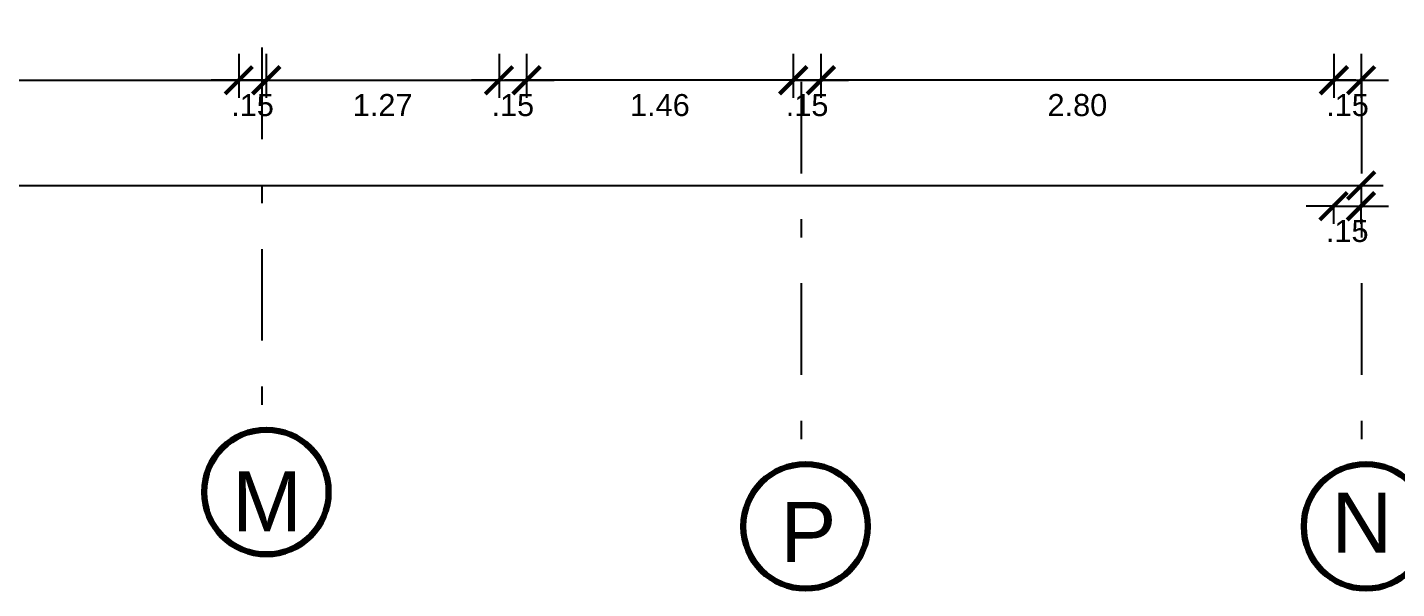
# Model space of a CAD drawing. Header units: millimetres. Extents: x 2204.1 to 2242.3, y 1175.1 to 1221.8.
# Drawn here: x 2227.56 to 2235.04, y 1185.74 to 1188.81 of the extents above; entities that cross this region are included whole.
import ezdxf
from ezdxf.enums import TextEntityAlignment as Align

# ---------------------------------------------------------------- set-up
doc = ezdxf.new("R2010")
doc.units = ezdxf.units.MM
doc.linetypes.add('DASHDOT', pattern=[1, 0.5, -0.25, 0, -0.25])
doc.layers.add('CORTE', color=8, linetype='Continuous')
doc.layers.add('muros', color=1, linetype='Continuous')
doc.styles.add('ROMAND', font='arial.ttf')
doc.styles.get("Standard").update_dxf_attribs({"font": 'arial.ttf'})
doc.dimstyles.new('ARVIM', dxfattribs={"dimscale": 0.12, "dimtxt": 1, "dimasz": 1.25, "dimexe": 0.8, "dimexo": 1, "dimtad": 2, "dimtih": 1, "dimtoh": 1, "dimzin": 4, "dimdsep": 46, "dimtxsty": 'ROMAND', "dimblk": 'ARCHTICK', "dimcen": 0, "dimdle": 1, "dimclrd": 1, "dimclre": 1, "dimclrt": 251, "dimadec": 0, "dimazin": 0, "dimtfac": 1, "dimtix": 1, "dimtmove": 0, "dimatfit": 3, "dimldrblk": 'ARCHTICK', "dimfxl": 1, "dimarcsym": 0})

# ---------------------------------------------------------------- blocks, each defined once
blk = doc.blocks.new('_ARCHTICK')
at = {"color": 0, "linetype": 'ByBlock', "const_width": 0.15}
blk.add_lwpolyline([(-0.5, -0.5), (0.5, 0.5)], dxfattribs=at)
blk = doc.blocks.new('*D34')
at = {"layer": 'DEFPOINTS', "color": 0, "transparency": 16777216}
for p in [(2230.1393, 1188.7844), (2230.2893, 1188.7844), (2230.2893, 1188.5202)]:
    blk.add_point(p, dxfattribs=at)
at = {"layer": 'muros', "color": 1, "lineweight": -2, "transparency": 16777216}
for p, q in [((2230.1393, 1188.6644), (2230.1393, 1188.4242)), ((2230.2893, 1188.6644), (2230.2893, 1188.4242)), ((2230.1393, 1188.5202), (2229.9893, 1188.5202)), ((2230.1393, 1188.5202), (2230.2893, 1188.5202)), ((2230.2893, 1188.5202), (2230.4393, 1188.5202))]:
    blk.add_line(p, q, dxfattribs=at)
at = {"layer": 'muros', "color": 1, "lineweight": -2, "transparency": 16777216, "xscale": 0.15, "yscale": 0.15, "zscale": 0.15}
blk.add_blockref('_ARCHTICK', (2230.1393, 1188.5202), dxfattribs=at)
at = {"layer": 'muros', "color": 1, "lineweight": -2, "transparency": 16777216, "xscale": 0.15, "yscale": 0.15, "zscale": 0.15, "rotation": 180}
blk.add_blockref('_ARCHTICK', (2230.2893, 1188.5202), dxfattribs=at)
at = {"layer": 'muros', "color": 251, "lineweight": 200, "transparency": 16777216, "insert": (2230.2143, 1188.384), "char_height": 0.12, "attachment_point": 5, "style": 'ROMAND'}
blk.add_mtext('.15', dxfattribs=at)
blk = doc.blocks.new('*D35')
at = {"layer": 'DEFPOINTS', "color": 0, "transparency": 16777216}
for p in [(2234.6963, 1188.7844), (2234.8451, 1188.7844), (2234.8451, 1188.5202)]:
    blk.add_point(p, dxfattribs=at)
at = {"layer": 'muros', "color": 1, "lineweight": -2, "transparency": 16777216}
for p, q in [((2234.6963, 1188.6644), (2234.6963, 1188.4242)), ((2234.8451, 1188.6644), (2234.8451, 1188.4242)), ((2234.6963, 1188.5202), (2234.5463, 1188.5202)), ((2234.6963, 1188.5202), (2234.8451, 1188.5202)), ((2234.8451, 1188.5202), (2234.9951, 1188.5202))]:
    blk.add_line(p, q, dxfattribs=at)
at = {"layer": 'muros', "color": 1, "lineweight": -2, "transparency": 16777216, "xscale": 0.15, "yscale": 0.15, "zscale": 0.15}
blk.add_blockref('_ARCHTICK', (2234.6963, 1188.5202), dxfattribs=at)
at = {"layer": 'muros', "color": 1, "lineweight": -2, "transparency": 16777216, "xscale": 0.15, "yscale": 0.15, "zscale": 0.15, "rotation": 180}
blk.add_blockref('_ARCHTICK', (2234.8451, 1188.5202), dxfattribs=at)
at = {"layer": 'muros', "color": 251, "lineweight": 200, "transparency": 16777216, "insert": (2234.7707, 1188.384), "char_height": 0.12, "attachment_point": 5, "style": 'ROMAND'}
blk.add_mtext('.15', dxfattribs=at)
blk = doc.blocks.new('*D41')
at = {"layer": 'DEFPOINTS', "color": 0, "transparency": 16777216}
for p in [(2223.9204, 1188.7844), (2228.7186, 1188.7844), (2228.7186, 1188.5202)]:
    blk.add_point(p, dxfattribs=at)
at = {"layer": 'muros', "color": 1, "lineweight": -2, "transparency": 16777216}
for p, q in [((2223.9204, 1188.6644), (2223.9204, 1188.4242)), ((2228.7186, 1188.6644), (2228.7186, 1188.4242)), ((2223.8004, 1188.5202), (2228.8386, 1188.5202))]:
    blk.add_line(p, q, dxfattribs=at)
at = {"layer": 'muros', "color": 1, "lineweight": -2, "transparency": 16777216, "xscale": 0.15, "yscale": 0.15, "zscale": 0.15, "rotation": 180}
blk.add_blockref('_ARCHTICK', (2223.9204, 1188.5202), dxfattribs=at)
at = {"layer": 'muros', "color": 1, "lineweight": -2, "transparency": 16777216, "xscale": 0.15, "yscale": 0.15, "zscale": 0.15}
blk.add_blockref('_ARCHTICK', (2228.7186, 1188.5202), dxfattribs=at)
at = {"layer": 'muros', "color": 251, "lineweight": 200, "transparency": 16777216, "insert": (2226.3195, 1188.384), "char_height": 0.12, "attachment_point": 5, "style": 'ROMAND'}
blk.add_mtext('4.80', dxfattribs=at)
blk = doc.blocks.new('*D42')
at = {"layer": 'DEFPOINTS', "color": 0, "transparency": 16777216}
for p in [(2228.7186, 1188.7844), (2228.8686, 1188.7844), (2228.7186, 1188.5202)]:
    blk.add_point(p, dxfattribs=at)
at = {"layer": 'muros', "color": 1, "lineweight": -2, "transparency": 16777216}
for p, q in [((2228.7186, 1188.6644), (2228.7186, 1188.4242)), ((2228.8686, 1188.6644), (2228.8686, 1188.4242)), ((2228.7186, 1188.5202), (2228.5686, 1188.5202)), ((2228.8686, 1188.5202), (2228.7186, 1188.5202)), ((2228.8686, 1188.5202), (2229.0186, 1188.5202))]:
    blk.add_line(p, q, dxfattribs=at)
at = {"layer": 'muros', "color": 1, "lineweight": -2, "transparency": 16777216, "xscale": 0.15, "yscale": 0.15, "zscale": 0.15}
blk.add_blockref('_ARCHTICK', (2228.7186, 1188.5202), dxfattribs=at)
at = {"layer": 'muros', "color": 1, "lineweight": -2, "transparency": 16777216, "xscale": 0.15, "yscale": 0.15, "zscale": 0.15, "rotation": 180}
blk.add_blockref('_ARCHTICK', (2228.8686, 1188.5202), dxfattribs=at)
at = {"layer": 'muros', "color": 251, "lineweight": 200, "transparency": 16777216, "insert": (2228.7936, 1188.384), "char_height": 0.12, "attachment_point": 5, "style": 'ROMAND'}
blk.add_mtext('.15', dxfattribs=at)
blk = doc.blocks.new('*D43')
at = {"layer": 'DEFPOINTS', "color": 0, "transparency": 16777216}
for p in [(2231.7453, 1188.7844), (2231.8963, 1188.7844), (2231.8963, 1188.5202)]:
    blk.add_point(p, dxfattribs=at)
at = {"layer": 'muros', "color": 1, "lineweight": -2, "transparency": 16777216}
for p, q in [((2231.7453, 1188.6644), (2231.7453, 1188.4242)), ((2231.8963, 1188.6644), (2231.8963, 1188.4242)), ((2231.7453, 1188.5202), (2231.5953, 1188.5202)), ((2231.7453, 1188.5202), (2231.8963, 1188.5202)), ((2231.8963, 1188.5202), (2232.0463, 1188.5202))]:
    blk.add_line(p, q, dxfattribs=at)
at = {"layer": 'muros', "color": 1, "lineweight": -2, "transparency": 16777216, "xscale": 0.15, "yscale": 0.15, "zscale": 0.15}
blk.add_blockref('_ARCHTICK', (2231.7453, 1188.5202), dxfattribs=at)
at = {"layer": 'muros', "color": 1, "lineweight": -2, "transparency": 16777216, "xscale": 0.15, "yscale": 0.15, "zscale": 0.15, "rotation": 180}
blk.add_blockref('_ARCHTICK', (2231.8963, 1188.5202), dxfattribs=at)
at = {"layer": 'muros', "color": 251, "lineweight": 200, "transparency": 16777216, "insert": (2231.8208, 1188.384), "char_height": 0.12, "attachment_point": 5, "style": 'ROMAND'}
blk.add_mtext('.15', dxfattribs=at)
blk = doc.blocks.new('*D45')
at = {"layer": 'DEFPOINTS', "color": 0, "transparency": 16777216}
for p in [(2234.6943, 1200.9133), (2234.8441, 1200.9133), (2234.8441, 1187.8327)]:
    blk.add_point(p, dxfattribs=at)
at = {"layer": 'muros', "color": 1, "lineweight": -2, "transparency": 16777216}
for p, q in [((2234.6943, 1187.8327), (2234.5443, 1187.8327)), ((2234.6943, 1187.8447), (2234.6943, 1187.7367)), ((2234.6943, 1187.8327), (2234.8441, 1187.8327)), ((2234.8441, 1187.8447), (2234.8441, 1187.7367)), ((2234.8441, 1187.8327), (2234.9941, 1187.8327))]:
    blk.add_line(p, q, dxfattribs=at)
at = {"layer": 'muros', "color": 1, "lineweight": -2, "transparency": 16777216, "xscale": 0.15, "yscale": 0.15, "zscale": 0.15}
blk.add_blockref('_ARCHTICK', (2234.6943, 1187.8327), dxfattribs=at)
at = {"layer": 'muros', "color": 1, "lineweight": -2, "transparency": 16777216, "xscale": 0.15, "yscale": 0.15, "zscale": 0.15, "rotation": 180}
blk.add_blockref('_ARCHTICK', (2234.8441, 1187.8327), dxfattribs=at)
at = {"layer": 'muros', "color": 251, "lineweight": 200, "transparency": 16777216, "insert": (2234.7692, 1187.6965), "char_height": 0.12, "attachment_point": 5, "style": 'ROMAND'}
blk.add_mtext('.15', dxfattribs=at)
blk = doc.blocks.new('*D46')
at = {"layer": 'DEFPOINTS', "color": 0, "transparency": 16777216}
for p in [(2210.8453, 1189.6758), (2234.8453, 1189.6758), (2234.8453, 1187.9452)]:
    blk.add_point(p, dxfattribs=at)
at = {"layer": 'muros', "color": 1, "lineweight": -2, "transparency": 16777216}
for p, q in [((2210.8453, 1187.9572), (2210.8453, 1187.8492)), ((2234.8453, 1187.9572), (2234.8453, 1187.8492)), ((2210.7253, 1187.9452), (2234.9653, 1187.9452))]:
    blk.add_line(p, q, dxfattribs=at)
at = {"layer": 'muros', "color": 1, "lineweight": -2, "transparency": 16777216, "xscale": 0.15, "yscale": 0.15, "zscale": 0.15, "rotation": 180}
blk.add_blockref('_ARCHTICK', (2210.8453, 1187.9452), dxfattribs=at)
at = {"layer": 'muros', "color": 1, "lineweight": -2, "transparency": 16777216, "xscale": 0.15, "yscale": 0.15, "zscale": 0.15}
blk.add_blockref('_ARCHTICK', (2234.8453, 1187.9452), dxfattribs=at)
at = {"layer": 'muros', "color": 251, "lineweight": 200, "transparency": 16777216, "insert": (2222.8453, 1187.809), "char_height": 0.12, "attachment_point": 5, "style": 'ROMAND'}
blk.add_mtext('24.00', dxfattribs=at)
blk = doc.blocks.new('*D78')
at = {"layer": 'DEFPOINTS', "color": 0, "transparency": 16777216}
for p in [(2231.8963, 1188.7844), (2234.6963, 1188.7844), (2231.8963, 1188.5202)]:
    blk.add_point(p, dxfattribs=at)
at = {"layer": 'muros', "color": 1, "lineweight": -2, "transparency": 16777216}
for p, q in [((2231.8963, 1188.6644), (2231.8963, 1188.4242)), ((2234.6963, 1188.6644), (2234.6963, 1188.4242)), ((2234.8163, 1188.5202), (2231.7763, 1188.5202))]:
    blk.add_line(p, q, dxfattribs=at)
at = {"layer": 'muros', "color": 1, "lineweight": -2, "transparency": 16777216, "xscale": 0.15, "yscale": 0.15, "zscale": 0.15, "rotation": 180}
blk.add_blockref('_ARCHTICK', (2231.8963, 1188.5202), dxfattribs=at)
at = {"layer": 'muros', "color": 1, "lineweight": -2, "transparency": 16777216, "xscale": 0.15, "yscale": 0.15, "zscale": 0.15}
blk.add_blockref('_ARCHTICK', (2234.6963, 1188.5202), dxfattribs=at)
at = {"layer": 'muros', "color": 251, "lineweight": 200, "transparency": 16777216, "insert": (2233.2963, 1188.384), "char_height": 0.12, "attachment_point": 5, "style": 'ROMAND'}
blk.add_mtext('2.80', dxfattribs=at)
blk = doc.blocks.new('*D81')
at = {"layer": 'DEFPOINTS', "color": 0, "transparency": 16777216}
for p in [(2230.2893, 1188.7844), (2231.7453, 1188.7844), (2230.2893, 1188.5202)]:
    blk.add_point(p, dxfattribs=at)
at = {"layer": 'muros', "color": 1, "lineweight": -2, "transparency": 16777216}
for p, q in [((2230.2893, 1188.6644), (2230.2893, 1188.4242)), ((2231.7453, 1188.6644), (2231.7453, 1188.4242)), ((2231.8653, 1188.5202), (2230.1693, 1188.5202))]:
    blk.add_line(p, q, dxfattribs=at)
at = {"layer": 'muros', "color": 1, "lineweight": -2, "transparency": 16777216, "xscale": 0.15, "yscale": 0.15, "zscale": 0.15, "rotation": 180}
blk.add_blockref('_ARCHTICK', (2230.2893, 1188.5202), dxfattribs=at)
at = {"layer": 'muros', "color": 1, "lineweight": -2, "transparency": 16777216, "xscale": 0.15, "yscale": 0.15, "zscale": 0.15}
blk.add_blockref('_ARCHTICK', (2231.7453, 1188.5202), dxfattribs=at)
at = {"layer": 'muros', "color": 251, "lineweight": 200, "transparency": 16777216, "insert": (2231.0173, 1188.384), "char_height": 0.12, "attachment_point": 5, "style": 'ROMAND'}
blk.add_mtext('1.46', dxfattribs=at)
blk = doc.blocks.new('*D82')
at = {"layer": 'DEFPOINTS', "color": 0, "transparency": 16777216}
for p in [(2228.8686, 1188.7844), (2230.1393, 1188.7844), (2230.1393, 1188.5202)]:
    blk.add_point(p, dxfattribs=at)
at = {"layer": 'muros', "color": 1, "lineweight": -2, "transparency": 16777216}
for p, q in [((2228.8686, 1188.6644), (2228.8686, 1188.4242)), ((2230.1393, 1188.6644), (2230.1393, 1188.4242)), ((2228.7486, 1188.5202), (2230.2593, 1188.5202))]:
    blk.add_line(p, q, dxfattribs=at)
at = {"layer": 'muros', "color": 1, "lineweight": -2, "transparency": 16777216, "xscale": 0.15, "yscale": 0.15, "zscale": 0.15, "rotation": 180}
blk.add_blockref('_ARCHTICK', (2228.8686, 1188.5202), dxfattribs=at)
at = {"layer": 'muros', "color": 1, "lineweight": -2, "transparency": 16777216, "xscale": 0.15, "yscale": 0.15, "zscale": 0.15}
blk.add_blockref('_ARCHTICK', (2230.1393, 1188.5202), dxfattribs=at)
at = {"layer": 'muros', "color": 251, "lineweight": 200, "transparency": 16777216, "insert": (2229.5039, 1188.385), "char_height": 0.12, "attachment_point": 5, "style": 'ROMAND'}
blk.add_mtext('1.27', dxfattribs=at)

msp = doc.modelspace()

# ---------------------------------------------------------------- linework, layer by layer
at = {"layer": 'CORTE', "color": 11, "linetype": 'DASHDOT'}
for points in [[(2228.8453, 1188.6988), (2228.8453, 1186.6583)], [(2231.7888, 1188.5115), (2231.7888, 1186.471)], [(2234.8478, 1188.5115), (2234.8478, 1186.471)]]:
    msp.add_lwpolyline(points, dxfattribs=at)
at = {"layer": 'muros', "lineweight": 200}
for centre in [(2228.8692, 1186.272), (2231.8127, 1186.0847), (2234.8716, 1186.0847)]:
    msp.add_circle(centre, 0.34, dxfattribs=at)

# ---------------------------------------------------------------- texts
for s, p in [('M', (2228.8725, 1186.0581)), ('N', (2234.8487, 1185.9418)), ('P', (2231.8277, 1185.8906))]:
    msp.add_text(s, height=0.3276).set_placement(p, align=Align.CENTER)

# ---------------------------------------------------------------- dimensions: what is measured, and where the dimension line sits
for base, p1, p2, picture, middle in [((2234.8441, 1187.8327), (2234.6943, 1200.9133), (2234.8441, 1200.9133), '*D45', (2234.7692, 1187.6965)), ((2234.8453, 1187.9452), (2210.8453, 1189.6758), (2234.8453, 1189.6758), '*D46', (2222.8453, 1187.809))]:
    dim = msp.add_linear_dim(base=base, p1=p1, p2=p2, dimstyle='ARVIM', override={"dimfxl": 0.1, "dimfxlon": 1}, dxfattribs=at)
    dim.commit()
    dim.dimension.update_dxf_attribs({"geometry": picture, "text_midpoint": middle})
for base, p1, p2, picture, middle in [((2228.7186, 1188.5202), (2223.9204, 1188.7844), (2228.7186, 1188.7844), '*D41', (2226.3195, 1188.384)), ((2228.7186, 1188.5202), (2228.8686, 1188.7844), (2228.7186, 1188.7844), '*D42', (2228.7936, 1188.384)), ((2230.1393, 1188.5202), (2228.8686, 1188.7844), (2230.1393, 1188.7844), '*D82', (2229.5039, 1188.385)), ((2230.2893, 1188.5202), (2230.1393, 1188.7844), (2230.2893, 1188.7844), '*D34', (2230.2143, 1188.384)), ((2230.2893, 1188.5202), (2231.7453, 1188.7844), (2230.2893, 1188.7844), '*D81', (2231.0173, 1188.384)), ((2231.8963, 1188.5202), (2231.7453, 1188.7844), (2231.8963, 1188.7844), '*D43', (2231.8208, 1188.384)), ((2231.8963, 1188.5202), (2234.6963, 1188.7844), (2231.8963, 1188.7844), '*D78', (2233.2963, 1188.384)), ((2234.8451, 1188.5202), (2234.6963, 1188.7844), (2234.8451, 1188.7844), '*D35', (2234.7707, 1188.384))]:
    dim = msp.add_linear_dim(base=base, p1=p1, p2=p2, dimstyle='ARVIM', dxfattribs=at)
    dim.commit()
    dim.dimension.update_dxf_attribs({"geometry": picture, "text_midpoint": middle})

doc.saveas('drawing.dxf')
